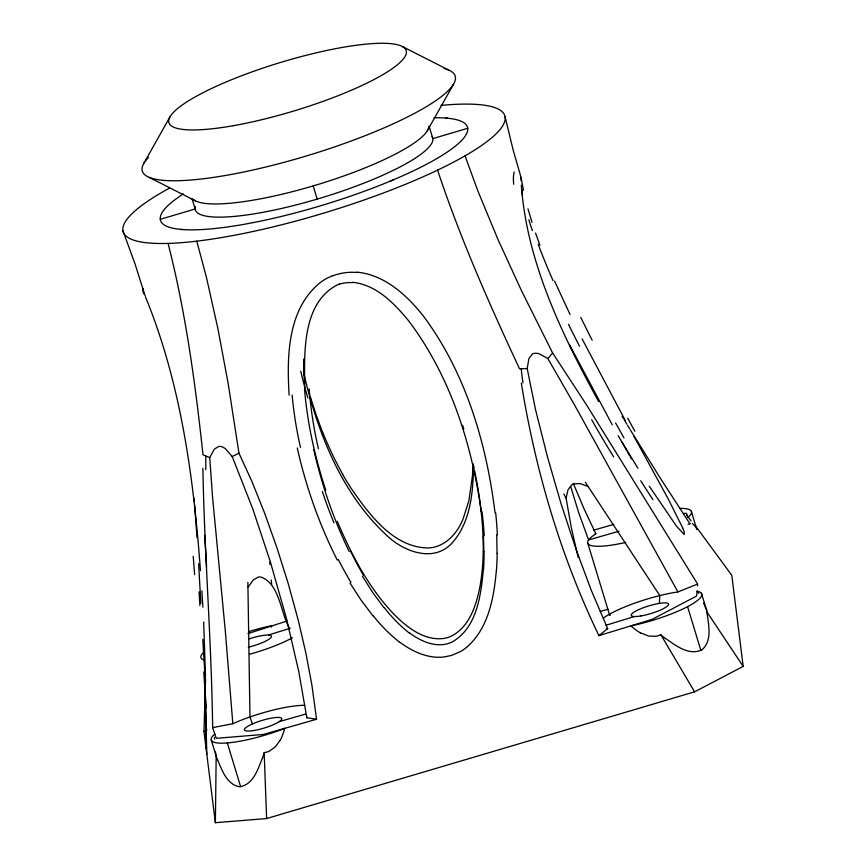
<?xml version="1.0" encoding="UTF-8"?>
<svg xmlns="http://www.w3.org/2000/svg" width="866" height="866" viewBox="0 0 866 866"><rect width="100%" height="100%" fill="white"/><g stroke="black" fill="none" stroke-linecap="round" stroke-linejoin="round"><path stroke-width="1.3" d="M247.871 582.309L249.971 716.951L252.385 723.857M216.175 755.942L215.374 822.7L266.609 818.554L694.597 691.826L743.18 666.419L731.781 575.284L695.831 526.355M497.062 553.32L496.716 534.896M303.641 359.13L303.695 373.971M205.588 679.096L203.975 731.564L215.374 822.7M205.459 675.545L203.672 622.08M521.321 383.086C535.383 470.216 560.518 556.059 598.915 635.633L607.661 628.64L590.969 589.551L575.922 549.012L560.908 503.233L547.529 457.086L535.567 409.802L527.199 368.537L528.92 358.513L532.547 353.902L535.112 353.133L538.771 353.577L547.886 358.578L574.862 405.537L677.926 591.922L697.628 584.052L586.715 405.18L552.627 352.982L521.256 290.186L498.166 239.936L477.848 190.953L465.053 155.826M697.606 584.593L697.531 585.838M483.336 569.947C480.857 595.624 476.917 628.121 451.965 642.085A28.578 28.286 -29.6 0 1 444.377 644.412C431.69 646.274 419.436 640.223 409.466 632.905M659.351 603.396L659.805 595.581L585.319 482.232M496.337 570.629C493.901 597.951 488.435 628.629 466.493 647.432M697.119 590.915L696.524 596.1L651.936 619.45L598.915 635.633M578.196 557.433L571.387 527.989L566.072 498.156L568.009 489.81L571.473 485.155A15.967 11.745 60.6 0 1 573.942 483.845L580.22 483.618L587.7 486.346M262.387 758.14C257.949 769.138 253.153 785.04 239.503 786.75C226.903 784.564 222.053 770.296 217.604 759.947M316.555 719.256L263.405 734.444L230.908 737.128L216.251 738.287L212.646 727.635L232.824 723.705L225.301 630.838L212.614 497.788L209.734 457.594L214.324 449.118L219.109 446.315L221.761 446.618L225.095 448.426L232.207 456.523L252.796 508.948L270.279 561.569L286.484 618.638L298.802 671.648L306.813 717.741L316.555 719.256L311.89 684.974L305.785 652.585L298.315 620.478L288.291 583.825L276.871 547.561L264.628 513.17L251.941 481.507L238.962 453.189L228.202 383.735L218.037 329.275L206.444 277.391L196.766 241.149M248.141 587.061L253.089 580.133L257.927 577.221A15.967 11.28 85.6 0 1 260.601 576.983C279.729 583.154 280.53 613.225 289.601 628.467M143.94 163.176L170.082 116.65M427.165 131.069L453.589 84.078M280.108 740.268L275.301 746.925L269.294 751.201A17.147 16.995 -51 0 1 264.173 752.576L266.609 818.554M547.886 358.578L552.627 352.982M232.207 456.523L238.962 453.189M665.456 638.372C675.642 645.495 689.033 656.071 701.925 649.825C711.82 641.522 709.027 626.692 707.36 615.434A119.183 87.217 53.3 0 0 706.58 611.309M203.975 731.564L207.006 729.973M247.925 633.598L287.101 621.019M393.132 179.922L390.35 181.091M332.847 275.529L326.872 278.289A52.512 48.518 -8.2 0 0 319.738 282.998C287.35 309.606 286.787 356.835 289.125 395.123M339.245 283.961C301.379 301.693 304.367 354.097 304.756 388.845M268.59 634.93L290.121 628.337M634.085 616.657L606.081 625.22M160.297 219.304L195.153 208.987L192.155 199.104M467.716 128.276L432.859 138.603L429.103 126.241M600.192 611.483L607.964 609.188M593.621 530.165L613.929 524.352M305.362 714.136L279.242 721.638M619.071 531.194L588.588 539.951L578.661 512.542L570.726 486.681M688.048 524.341L689.931 523.638M683.49 513.527L686.413 513.3L687.94 517.5A54.19 10.987 -16.9 0 0 680.091 508.407M527.199 368.537L519.535 368.786C489.225 303.879 460.203 238.172 437.568 170.137M445.849 118.068L447.473 118.209M182.163 229.522L180.539 229.382M352.603 282.294C376.331 284.773 394.279 303.317 408.611 320.788C450.212 375.866 471.862 443.955 481.236 511.698M356.77 272.13C384.807 274.771 407.052 295.306 423.68 316.447C465.8 373.17 486.551 443.36 495.016 512.791M595.169 533.748L595.851 533.846A54.19 10.987 -16.9 0 0 625.696 542.419M209.734 457.594L203.001 454.802C195.348 383.779 185.822 312.702 168.08 243.411M402.506 46.602L448.242 69.843M149.288 177.411L195.51 200.912M640.396 632.808L648.699 636.077L655.984 636.272A16.844 16.757 -16.2 0 0 660.79 634.637L694.597 691.826M399.897 642.247C410.051 649.803 421.818 655.854 434.58 657.077A45.757 45.692 -53.7 0 0 444.074 656.98L451.522 655.432L460.214 651.687A46.353 46.288 -54.4 0 0 466.493 647.422M372.986 615.921L361.025 600.073L350.026 583.056M383.974 607.726L372.802 592.636L362.443 576.247M692.378 523.4L696.21 527.546L691.36 511.362M743.18 666.419L706.515 611.299A17.147 2.349 55.7 0 0 706.753 610.368M690.018 523.952L660.195 477.989L630.318 429.904M649.262 486.183L676.606 526.355L684.237 534.528L684.227 532.038A45.259 3.691 59.6 0 0 682.657 527.805M637.885 468.214L618.14 435.706M627.59 425.423L629.636 428.789M624.191 419.793L626.908 424.297M622.145 416.405L623.509 418.668M630.156 456.653L631.401 458.861M627.027 451.121L622.005 442.212M627.655 452.236L629.528 455.559M342.774 474.384C329.015 449.919 318.407 423.755 310.429 396.866M612.284 424.838L569.579 344.939M634.02 436.453L668.292 499.076L682.614 527.74M598.612 401.575C561.969 334.319 527.004 262.734 521.3 185.151M625.349 420.638L582.114 338.92M563.809 493.977L566.072 498.156M703.625 603.126L706.645 610.227L701.417 593.307M337.307 560.107C319.294 524.623 305.99 486.8 297.276 447.993M595.851 533.846L583.965 508.623L573.303 483.39M349.204 551.534C333.453 519.145 321.751 484.83 313.795 449.714M570.077 314.564L554.597 281.114M337.307 521.321C351.26 554.511 368.386 587.148 393.251 613.539C406.284 626.724 423.106 640.515 442.862 638.578A29.574 29.531 -62.6 0 0 450.84 636.348C469.469 627.244 476.203 605.431 479.97 586.542C485.198 557.239 483.509 527.145 479.428 497.809M539.897 245.175L535.524 233.019M122.907 230.702L134.944 263.675L145.228 296.085M145.585 297.146C181.059 383.887 193.605 477.772 200.457 570.629M325.822 490.351C314.964 457.432 307.333 423.344 304.507 388.769M532.005 222.378L527.989 208.814M462.65 425.368L463.754 428.951M211.315 740.224L215.861 755.13L215.526 752.089M687.582 606.655L700.886 650.442M587.765 543.177L609.653 615.206M313.167 185.919L317.173 199.104A124.022 25.146 -16.9 0 0 432.091 136.471M227.336 742.931L240.64 786.718M523.443 190.152L521.029 177.335L513.073 149.764L505.105 116.878M521.029 177.335L520.996 180.474M303.479 372.055C317.346 432.047 341.15 493.371 387.275 535.913C403.967 551.664 433.487 562.911 451.803 543.307C470.411 522.739 473.063 493.198 473.496 466.666M473.074 463.689L474.07 468.214M474.557 470.476L475.943 477.285M476.159 478.422L478.378 490.957M478.552 492.105L479.255 496.673M269.791 562.186L269.997 564.556M194.081 498.123L194.363 501.576M271.274 579.971L271.653 584.712M194.634 505.03L196.983 537.515M201.875 590.839L202.871 607.196M198.617 563.723L200.858 603.515M202.796 639.444L204.571 668.931A45.757 0.812 87.4 0 0 204.928 673.369L205.361 676.335A46.353 0.823 87.3 0 0 205.448 675.458M483.401 535.751L483.888 551.49M206.822 754.351L204.852 678.197L206.108 748.657L205.123 674.289M212.646 727.635C211.52 641.111 204.441 554.792 202.882 468.3M317.173 199.104A124.022 25.146 -16.9 0 1 195.348 206.573M183.321 193.843A160.405 32.529 -16.9 0 0 180.529 195.684L172.973 201.204A160.405 32.529 -16.9 0 0 287.902 214.811A160.405 32.529 -16.9 0 0 467.413 126.945L466.449 125.115A160.405 32.529 -16.9 0 0 433.996 117.754M444.085 68.501A163.501 33.157 -16.9 0 1 306.012 156.075A163.501 33.157 -16.9 0 1 148.638 157.266M428.865 126.717A124.022 25.157 -16.9 0 1 319.024 184.155A124.022 25.157 -16.9 0 1 192.923 199.158M307.441 717.329A54.19 10.987 -16.9 0 1 306.813 717.741M284.773 728.36A54.19 10.987 -16.9 0 1 227.39 742.931A54.19 10.987 -16.9 0 1 214.736 734.087M232.824 723.705A54.19 10.987 -16.9 0 1 304.789 705.303M214.497 739.207A58.607 2.576 89.1 0 1 214.432 737.399M292.459 637.766A54.19 10.987 -16.9 0 1 249.57 654.252M204.084 660A54.19 10.987 -16.9 0 1 203.694 652.369M248.466 631.704A54.19 10.987 -16.9 0 1 271.783 625.696A57.373 50.899 -13.8 0 1 271.383 627.157M691.046 520.996A58.607 4.07 57.3 0 1 686.641 515.032M697.098 591.218A54.19 10.987 -16.9 0 1 687.636 606.622A54.19 10.987 -16.9 0 1 630.881 625.891M607.661 628.64A54.19 10.987 -16.9 0 1 606.362 628.597M603.375 618.107A54.19 10.987 -16.9 0 1 677.926 591.922M697.953 591.976A60.263 6.982 57.6 0 1 698.775 593.416M441.054 105.392A199.461 40.453 -16.9 0 1 457.465 160.058A199.461 40.453 -16.9 0 1 188.225 242.079A199.461 40.453 -16.9 0 1 169.433 188.139M695.939 526.387A120.666 64.311 37.9 0 1 696.675 529.548M696.048 526.658A16.844 1.05 55.3 0 1 696.264 527.513M665.38 638.523A118.263 89.09 53.5 0 1 660.704 634.778M264.282 752.63A116.802 82.346 -87.5 0 1 262.485 758.215M217.528 760.012A120.666 82.422 -88 0 1 216.089 756.007A16.844 1.083 -89.1 0 1 215.851 755.433M640.353 632.884A57.373 57.21 -36.5 0 1 630.913 625.858M609.88 615.434A54.19 10.987 -16.9 0 1 610.205 614.243M248.878 638.967A19.528 3.962 -16.9 0 1 271.502 636.51A19.528 3.962 -16.9 0 1 248.304 647.183M284.741 728.36A57.751 57.513 -50 0 1 280.216 740.322M333.908 522.718A448.242 432.199 67.3 0 1 322.347 491.477M304.496 381.917A277.672 245.868 70.6 0 1 304.139 373.993M339.331 284.21A31.079 27.669 -9.1 0 1 352.559 282.63M318.407 448.74A349.896 301.606 73.5 0 1 309.151 388.812M363.601 575.554A359.888 352.906 73.4 0 1 350.459 550.917M409.326 633.089A146.495 145.65 86.5 0 1 384.223 607.531M484.062 551.49A260.179 259.551 70.3 0 1 483.531 569.958M482.026 511.6A361.479 358.838 78.5 0 1 484.202 535.708M332.945 275.767A49.957 45.746 -9.2 0 1 356.727 272.476M300.47 447.354A347.212 303.317 72.3 0 1 292.134 395.048M351.001 582.472A374.264 369.111 72.5 0 1 338.346 559.566M399.756 642.42A161.953 161.617 -80.7 0 1 373.203 615.748M497.149 553.32A272.173 272.054 63.2 0 1 496.445 570.64M495.655 512.715A375.465 373.841 81.7 0 1 497.365 534.863M205.805 469.74A387.697 204.398 76.8 0 1 205.87 456.382M522.988 382.924A387.34 331.678 75.1 0 1 521.202 368.7M623.996 437.98A342.081 23.988 60.9 0 1 615.618 422.987M579.516 346.248A436.962 115.384 59.8 0 1 568.529 324.382M522.49 195.424A51.733 0.823 84.5 0 1 522.057 190.13M613.626 456.912A453.308 140.866 66 0 1 591.695 419.75M652.942 499.671A296.508 43.982 62.2 0 1 640.688 480.738M634.875 431.279A357.983 15.534 61.4 0 1 627.698 418.202M592.16 340.186A447.181 110.383 60.4 0 1 580.815 317.486M553.06 280.638A295.966 100.586 58.8 0 1 538.23 244.309M532.341 230.572A202.72 57.806 60.7 0 1 528.855 219.704M513.679 184.296A118.599 22.029 65.3 0 1 514.188 171.977M472.804 464.382A280.357 253.283 2.1 0 1 472.435 475.921L468.885 500.786L462.877 519.492A87.986 79.25 -4.8 0 1 461.297 522.891C455.235 535.762 443.349 547.312 428.432 547.972C393.846 547.691 370.118 515.432 352.235 489.983A342.081 313.243 -33 0 1 342.665 474.449M307.895 397.97A436.962 387.07 -57.8 0 1 300.729 371.168M143.659 293.866A49.957 4.698 62.1 0 1 143.171 288.8M204.647 535.21A374.264 45.573 86.4 0 1 206.595 566.819M206.162 708.063A161.953 1.559 86.8 0 1 203.781 671.984M199.072 591.965A272.173 19.247 84.5 0 1 199.884 605.572M193.205 556.221A375.465 48.074 82.7 0 1 194.623 574.623M233.398 125.689A124.022 25.157 -16.9 0 0 406.284 50.899A124.022 25.157 -16.9 0 0 222.908 83.353A124.022 25.157 -16.9 0 0 233.398 125.689M640.959 615.932A19.528 3.962 -16.9 0 0 668.606 604.165A19.528 3.962 -16.9 0 0 640.104 609.025A19.528 3.962 -16.9 0 0 640.959 615.932M254.149 730.471A19.528 3.962 -16.9 0 0 281.796 718.704A19.528 3.962 -16.9 0 0 253.294 723.565A19.528 3.962 -16.9 0 0 254.149 730.471"/></g></svg>
